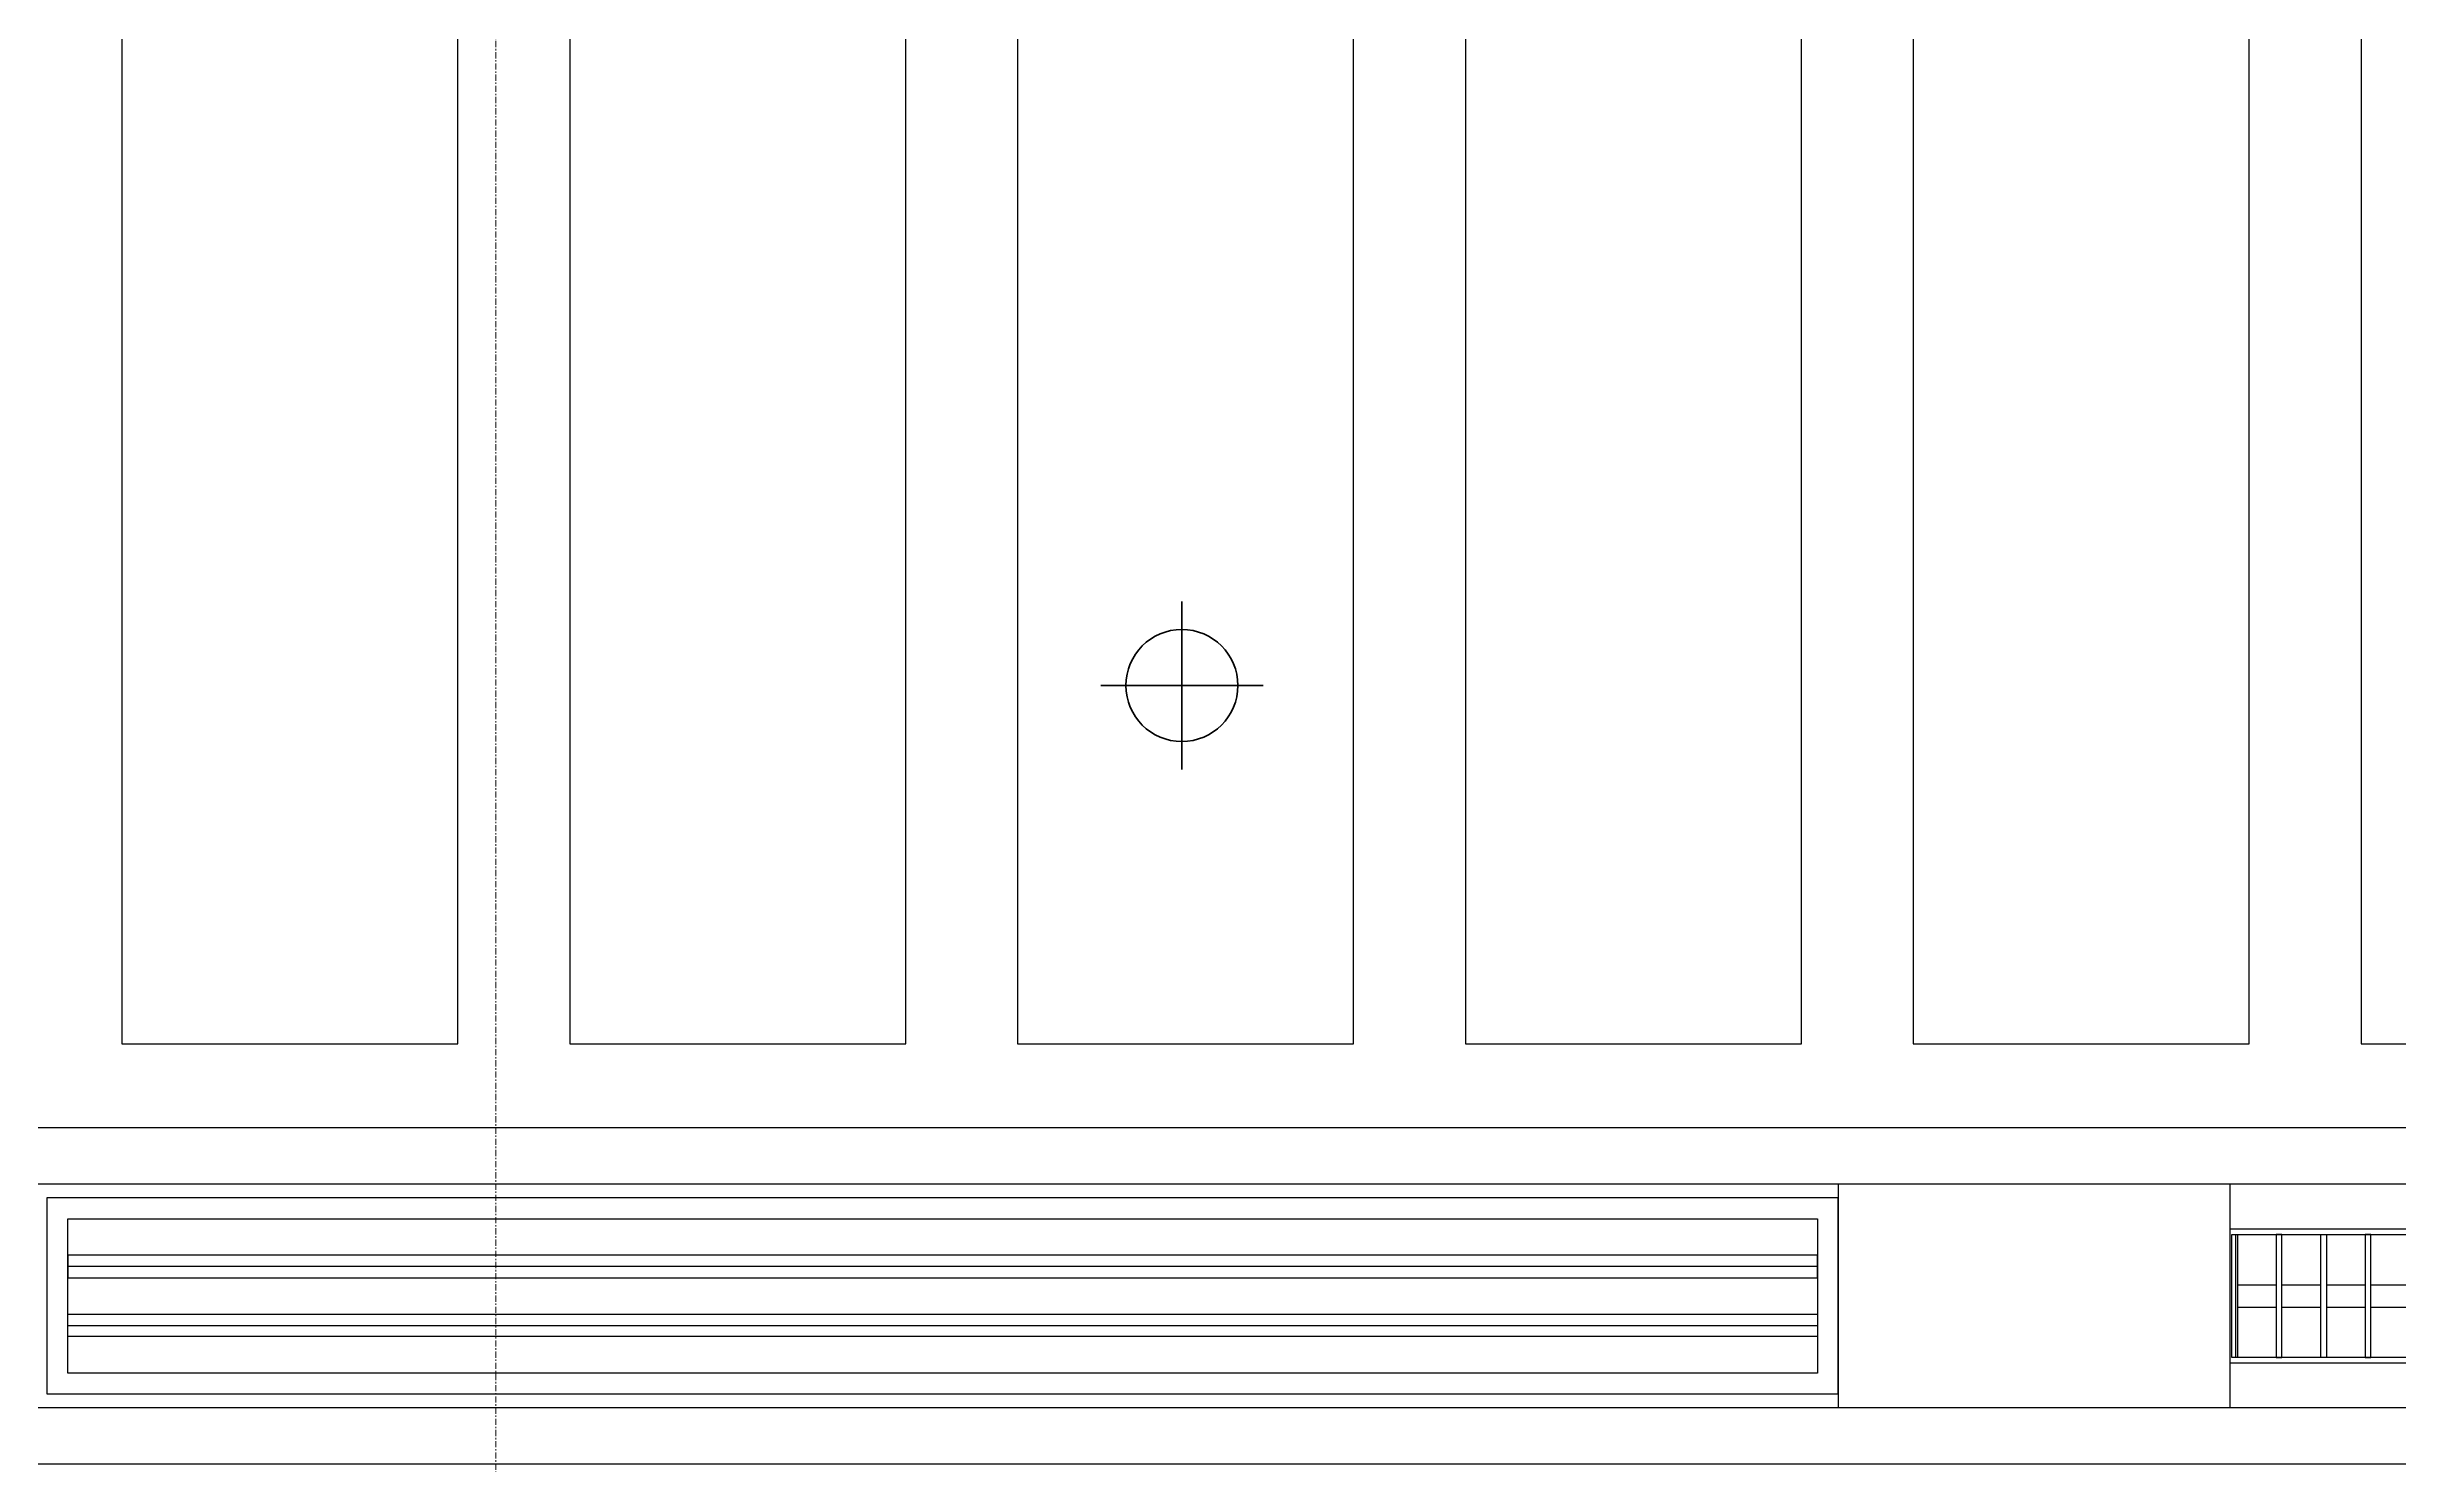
# Model space of a CAD drawing. Header units: millimetres. Extents: x -920231 to -841213, y -17301 to 22361.
# Drawn here: x -869281 to -867182, y 7149 to 8414 of the extents above; entities that cross this region are included whole.
import ezdxf
from ezdxf.enums import TextEntityAlignment as Align
from ezdxf.xclip import XClip

# ---------------------------------------------------------------- set-up
doc = ezdxf.new("R2010")
doc.units = ezdxf.units.MM
doc.header["$XCLIPFRAME"] = 0
doc.linetypes.add('DPA_Grid _ Level 100', pattern=[10, 5.5, -1.6, 1.3, -1.6])
for name, color, linetype in [('000 - WIPEOUT', 250, 'Continuous'), ('001 - ASCESSORIES', 251, 'Continuous'), ('A04_TUBE SERIES', 2, 'Continuous'), ('A11_ALU.SOLID SHEET', 2, 'Continuous')]:
    doc.layers.add(name, color=color, linetype=linetype)
for name, color, linetype, lineweight in [('008 - LIGHTING', 1, 'Continuous', 9), ('A-DETL-GENF', 2, 'Continuous', 35), ('E-LITE-EQPM', 2, 'Continuous', 35), ('S-GRID', 251, 'Continuous', 9)]:
    doc.layers.add(name, color=color, linetype=linetype, lineweight=lineweight)

# ---------------------------------------------------------------- blocks, each defined once
blk = doc.blocks.new('*U1411')
at = {"layer": 'S-GRID', "linetype": 'DPA_Grid _ Level 100'}
blk.add_line((1201.9, -20855.1), (1201.9, 16910.1), dxfattribs=at)
blk = doc.blocks.new('*U1799')
at = {"color": 1}
blk.add_wipeout([(600, -60), (-600, -60), (-600, 60), (600, 60)], dxfattribs=at).dxf.layer = '000 - WIPEOUT'
at = {"layer": '001 - ASCESSORIES', "color": 0}
blk.add_lwpolyline([(600, -60), (-600, -60), (-600, 60), (600, 60)], close=True, dxfattribs=at)
at = {"layer": '001 - ASCESSORIES'}
for points in [[(-593.5, -55), (-598.5, -55), (-598.5, 55), (-593.5, 55)], [(595, -55), (-595, -55), (-595, 55), (595, 55)], [(-558.8, -55), (-553.8, -55), (-553.8, 55), (-558.8, 55)], [(-514, -55), (-519, -55), (-519, 55), (-514, 55)], [(-479.3, -55), (-474.3, -55), (-474.3, 55), (-479.3, 55)], [(-434.6, -55), (-439.6, -55), (-439.6, 55), (-434.6, 55)], [(-399.8, -55), (-394.8, -55), (-394.8, 55), (-399.8, 55)], [(-355.1, -55), (-360.1, -55), (-360.1, 55), (-355.1, 55)], [(-320.4, -55), (-315.4, -55), (-315.4, 55), (-320.4, 55)], [(-275.6, -55), (-280.6, -55), (-280.6, 55), (-275.6, 55)], [(-240.9, -55), (-235.9, -55), (-235.9, 55), (-240.9, 55)], [(-196.2, -55), (-201.2, -55), (-201.2, 55), (-196.2, 55)], [(-161.4, -55), (-156.4, -55), (-156.4, 55), (-161.4, 55)], [(-116.7, -55), (-121.7, -55), (-121.7, 55), (-116.7, 55)], [(-82, -55), (-77, -55), (-77, 55), (-82, 55)], [(-37.2, -55), (-42.2, -55), (-42.2, 55), (-37.2, 55)], [(-2.5, -55), (2.5, -55), (2.5, 55), (-2.5, 55)], [(42.2, -55), (37.2, -55), (37.2, 55), (42.2, 55)], [(77, -55), (82, -55), (82, 55), (77, 55)], [(121.7, -55), (116.7, -55), (116.7, 55), (121.7, 55)], [(156.4, -55), (161.4, -55), (161.4, 55), (156.4, 55)], [(201.2, -55), (196.2, -55), (196.2, 55), (201.2, 55)], [(235.9, -55), (240.9, -55), (240.9, 55), (235.9, 55)], [(280.6, -55), (275.6, -55), (275.6, 55), (280.6, 55)], [(315.4, -55), (320.4, -55), (320.4, 55), (315.4, 55)], [(360.1, -55), (355.1, -55), (355.1, 55), (360.1, 55)], [(394.8, -55), (399.8, -55), (399.8, 55), (394.8, 55)], [(439.6, -55), (434.6, -55), (434.6, 55), (439.6, 55)], [(474.3, -55), (479.3, -55), (479.3, 55), (474.3, 55)], [(519, -55), (514, -55), (514, 55), (519, 55)], [(553.8, -55), (558.8, -55), (558.8, 55), (553.8, 55)], [(598.5, -55), (593.5, -55), (593.5, 55), (598.5, 55)]]:
    blk.add_lwpolyline(points, close=True, dxfattribs=at)
for points in [[(-593.5, 10), (-558.8, 10)], [(-553.8, 10), (-519, 10)], [(-514, 10), (-479.3, 10)], [(-474.3, 10), (-439.6, 10)], [(-434.6, 10), (-399.8, 10)], [(-394.8, 10), (-360.1, 10)], [(-355.1, 10), (-320.4, 10)], [(-315.4, 10), (-280.6, 10)], [(-275.6, 10), (-240.9, 10)], [(-235.9, 10), (-201.2, 10)], [(-196.2, 10), (-161.4, 10)], [(-156.4, 10), (-121.7, 10)], [(-116.7, 10), (-82, 10)], [(-77, 10), (-42.2, 10)], [(-37.2, 10), (-2.5, 10)], [(2.5, 10), (37.2, 10)], [(42.2, 10), (77, 10)], [(82, 10), (116.7, 10)], [(121.7, 10), (156.4, 10)], [(161.4, 10), (196.2, 10)], [(201.2, 10), (235.9, 10)], [(240.9, 10), (275.6, 10)], [(280.6, 10), (315.4, 10)], [(320.4, 10), (355.1, 10)], [(360.1, 10), (394.8, 10)], [(399.8, 10), (434.6, 10)], [(439.6, 10), (474.3, 10)], [(479.3, 10), (514, 10)], [(519, 10), (553.8, 10)], [(558.8, 10), (593.5, 10)], [(-593.5, -10), (-558.8, -10)], [(-553.8, -10), (-519, -10)], [(-514, -10), (-479.3, -10)], [(-474.3, -10), (-439.6, -10)], [(-434.6, -10), (-399.8, -10)], [(-394.8, -10), (-360.1, -10)], [(-355.1, -10), (-320.4, -10)], [(-315.4, -10), (-280.6, -10)], [(-275.6, -10), (-240.9, -10)], [(-235.9, -10), (-201.2, -10)], [(-196.2, -10), (-161.4, -10)], [(-156.4, -10), (-121.7, -10)], [(-116.7, -10), (-82, -10)], [(-77, -10), (-42.2, -10)], [(-37.2, -10), (-2.5, -10)], [(2.5, -10), (37.2, -10)], [(42.2, -10), (77, -10)], [(82, -10), (116.7, -10)], [(121.7, -10), (156.4, -10)], [(161.4, -10), (196.2, -10)], [(201.2, -10), (235.9, -10)], [(240.9, -10), (275.6, -10)], [(280.6, -10), (315.4, -10)], [(320.4, -10), (355.1, -10)], [(360.1, -10), (394.8, -10)], [(399.8, -10), (434.6, -10)], [(439.6, -10), (474.3, -10)], [(479.3, -10), (514, -10)], [(519, -10), (553.8, -10)], [(558.8, -10), (593.5, -10)]]:
    blk.add_lwpolyline(points, dxfattribs=at)
blk = doc.blocks.new('*U1802')
blk.add_wipeout([(-25, 0), (25, 0), (25, 26550), (-25, 26550)]).dxf.layer = '000 - WIPEOUT'
at = {"layer": 'A04_TUBE SERIES', "color": 0}
blk.add_lwpolyline([(-25, 0), (25, 0), (25, 26550), (-25, 26550)], close=True, dxfattribs=at)
at = {"layer": 'Defpoints', "color": 250, "flags": 1}
blk.add_attdef('EXTR.OVL-LENGTH_', (-33.1, -9), '', height=5, dxfattribs=at)
blk = doc.blocks.new('*U1803')
blk.add_wipeout([(-25, 0), (25, 0), (25, 26550), (-25, 26550)]).dxf.layer = '000 - WIPEOUT'
at = {"layer": 'A04_TUBE SERIES', "color": 0}
blk.add_lwpolyline([(-25, 0), (25, 0), (25, 26550), (-25, 26550)], close=True, dxfattribs=at)
at = {"layer": 'Defpoints', "color": 250, "flags": 1}
blk.add_attdef('EXTR.OVL-LENGTH_', (-33.1, -9), '', height=5, dxfattribs=at)
blk = doc.blocks.new('*U1755')
at = {"layer": '001 - ASCESSORIES', "color": 0, "linetype": 'ByBlock'}
blk.add_lwpolyline([(800, 87.5), (-800, 87.5), (-800, -87.5), (800, -87.5)], close=True, dxfattribs=at)
at = {"layer": '001 - ASCESSORIES', "linetype": 'ByBlock'}
for points in [[(-781.5, 69), (781.5, 69), (781.5, -69), (-781.5, -69)], [(781.5, 36.3), (-781.5, 36.3), (-781.5, 16.3), (781.5, 16.3)], [(-781.5, -16.3), (781.5, -16.3), (781.5, -36.3), (-781.5, -36.3)]]:
    blk.add_lwpolyline(points, close=True, dxfattribs=at)
for points in [[(781.5, 26.3), (-781.5, 26.3)], [(-781.5, -26.3), (781.5, -26.3)]]:
    blk.add_lwpolyline(points, dxfattribs=at)
blk = doc.blocks.new('*U1862')
blk.add_point((0, 0))
at = {"layer": 'Defpoints', "color": 250}
blk.add_text('AL.SHEET-HAT-TYPE-C', height=7, rotation=270, dxfattribs=at).set_placement((15, 0), align=Align.BOTTOM_CENTER)
blk.add_wipeout([(0, -100), (350, -100), (350, 100), (0, 100)]).dxf.layer = '000 - WIPEOUT'
at = {"layer": 'A11_ALU.SOLID SHEET', "color": 0}
blk.add_lwpolyline([(0, -100), (350, -100), (350, 100), (0, 100)], close=True, dxfattribs=at)
blk = doc.blocks.new('*U1950')
at = {"color": 3}
for points in [[(-837.5, 5750), (837.5, 5750), (837.5, 5450), (-837.5, 5450)], [(-837.5, 5350), (837.5, 5350), (837.5, 5050), (-837.5, 5050)], [(-837.5, 4950), (837.5, 4950), (837.5, 4650), (-837.5, 4650)], [(-837.5, 4550), (837.5, 4550), (837.5, 4250), (-837.5, 4250)], [(-837.5, 4150), (837.5, 4150), (837.5, 3850), (-837.5, 3850)], [(-837.5, 3750), (837.5, 3750), (837.5, 3450), (-837.5, 3450)]]:
    blk.add_wipeout(points, dxfattribs=at).dxf.layer = '000 - WIPEOUT'
at = {"layer": 'A11_ALU.SOLID SHEET', "color": 0, "linetype": 'ByBlock'}
for points in [[(-837.5, 5450), (837.5, 5450), (837.5, 5750), (-837.5, 5750)], [(-837.5, 5050), (837.5, 5050), (837.5, 5350), (-837.5, 5350)], [(-837.5, 4650), (837.5, 4650), (837.5, 4950), (-837.5, 4950)], [(-837.5, 4250), (837.5, 4250), (837.5, 4550), (-837.5, 4550)], [(-837.5, 3850), (837.5, 3850), (837.5, 4150), (-837.5, 4150)], [(-837.5, 3450), (837.5, 3450), (837.5, 3750), (-837.5, 3750)]]:
    blk.add_lwpolyline(points, close=True, dxfattribs=at)
blk = doc.blocks.new('*U1969')
at = {"layer": 'A11_ALU.SOLID SHEET', "linetype": 'ByBlock', "rotation": 90}
blk.add_blockref('*U1950', (-118782, 4782.5), dxfattribs=at)
at = {"layer": 'A11_ALU.SOLID SHEET', "color": 1}
blk.add_blockref('*U1862', (-122999, 3720), dxfattribs=at)
at = {"layer": '008 - LIGHTING'}
for name, p in [('*U1755', (-123799, 3720)), ('*U1799', (-122049, 3720))]:
    blk.add_blockref(name, p, dxfattribs=at)
at = {"layer": 'A04_TUBE SERIES', "linetype": 'ByBlock', "rotation": 270}
for name, p in [('*U1803', (-126175, 3845)), ('*U1802', (-126175, 3595))]:
    blk.add_blockref(name, p, dxfattribs=at)
blk = doc.blocks.new('LGF_DL_SAA_LowPower_DL1a - LGF_DL_SAA_LowPower_DL1a-8832329-4130-01 MULTI-PURPOSE LEVEL - REFLECTED CEILING PLAN')
at = {"layer": 'A-DETL-GENF'}
for p, q in [((0, 75), (0, -75)), ((72.5, 0), (-72.5, 0))]:
    blk.add_line(p, q, dxfattribs=at)
blk.add_circle((0, 0), 50, dxfattribs=at)
blk = doc.blocks.new('C-1-PP19-AR-4130-01-B_20250829-225100_EXLIGHT')
at = {"layer": 'E-LITE-EQPM', "extrusion": (0, 0, -1), "rotation": 180}
blk.add_blockref('LGF_DL_SAA_LowPower_DL1a - LGF_DL_SAA_LowPower_DL1a-8832329-4130-01 MULTI-PURPOSE LEVEL - REFLECTED CEILING PLAN', (123585.3, 4265), dxfattribs=at)

msp = doc.modelspace()

# ---------------------------------------------------------------- block references
ref = msp.add_blockref('*U1969', (-744682.4, 3579))
XClip(ref).set_block_clipping_path([(-170955.001718735, -20880.0077451951), (-101425.4223389953, 14393.0014498747)])

# ---------------------------------------------------------------- next in the draw order: block references
msp.add_blockref('*U1411', (-870082.4, 3579))
ref = msp.add_blockref('C-1-PP19-AR-4130-01-B_20250829-225100_EXLIGHT', (-744682.4, 3579))
XClip(ref).set_block_clipping_path([(-170955.001718735, -20880.0077451951), (-101425.4223389953, 14393.0014498747)])

doc.saveas('drawing.dxf')
